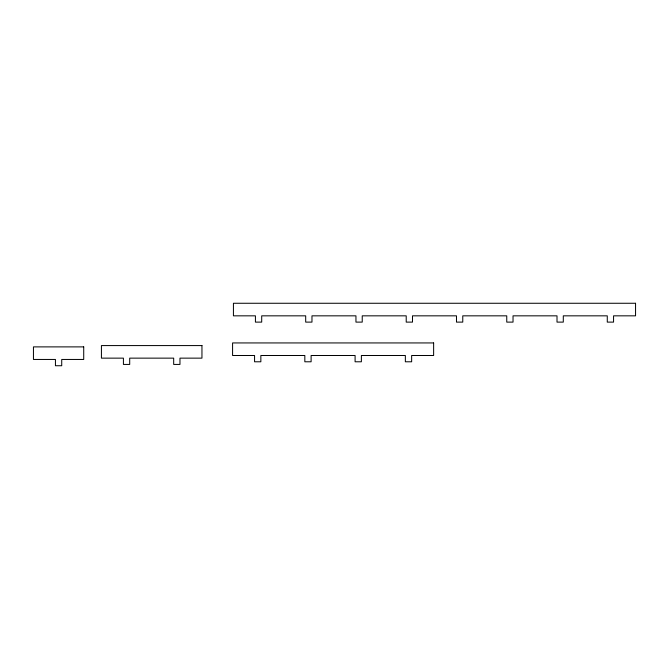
<?xml version="1.0" encoding="UTF-8"?>
<svg xmlns="http://www.w3.org/2000/svg" width="669" height="669" viewBox="0 0 669 669"><rect width="100%" height="100%" fill="white"/><g stroke="black" fill="none" stroke-linecap="round" stroke-linejoin="round"><path stroke-width="1" d="M635.55 303.266L233.431 303.266L233.431 315.835L255.424 315.835L255.424 322.115L261.704 322.115L261.704 315.835L305.691 315.835L305.691 322.115L311.971 322.115L311.971 315.835L355.95 315.835L355.95 322.115L362.238 322.115L362.238 315.835L406.217 315.835L406.217 322.115L412.497 322.115L412.497 315.835L456.484 315.835L456.484 322.115L462.764 322.115L462.764 315.835L506.751 315.835L506.751 322.115L513.031 322.115L513.031 315.835L557.009 315.835L557.009 322.115L563.298 322.115L563.298 315.835L607.276 315.835L607.276 322.115L613.557 322.115L613.557 315.835L635.55 315.835L635.55 303.266M433.629 342.938L232.578 342.938L232.578 355.498L254.563 355.498L254.563 361.787L260.851 361.787L260.851 355.498L304.83 355.498L304.83 361.787L311.11 361.787L311.11 355.498L355.097 355.498L355.097 361.787L361.377 361.787L361.377 355.498L405.355 355.498L405.355 361.787L411.644 361.787L411.644 355.498L433.629 355.498L433.629 342.938M201.954 345.58L101.429 345.58L101.429 358.141L123.422 358.141L123.422 364.429L129.702 364.429L129.702 358.141L173.681 358.141L173.681 364.429L179.969 364.429L179.969 358.141L201.954 358.141L201.954 345.58M83.717 346.885L33.45 346.885L33.45 359.454L55.443 359.454L55.443 365.734L61.724 365.734L61.724 359.454L83.717 359.454L83.717 346.885"/></g></svg>
